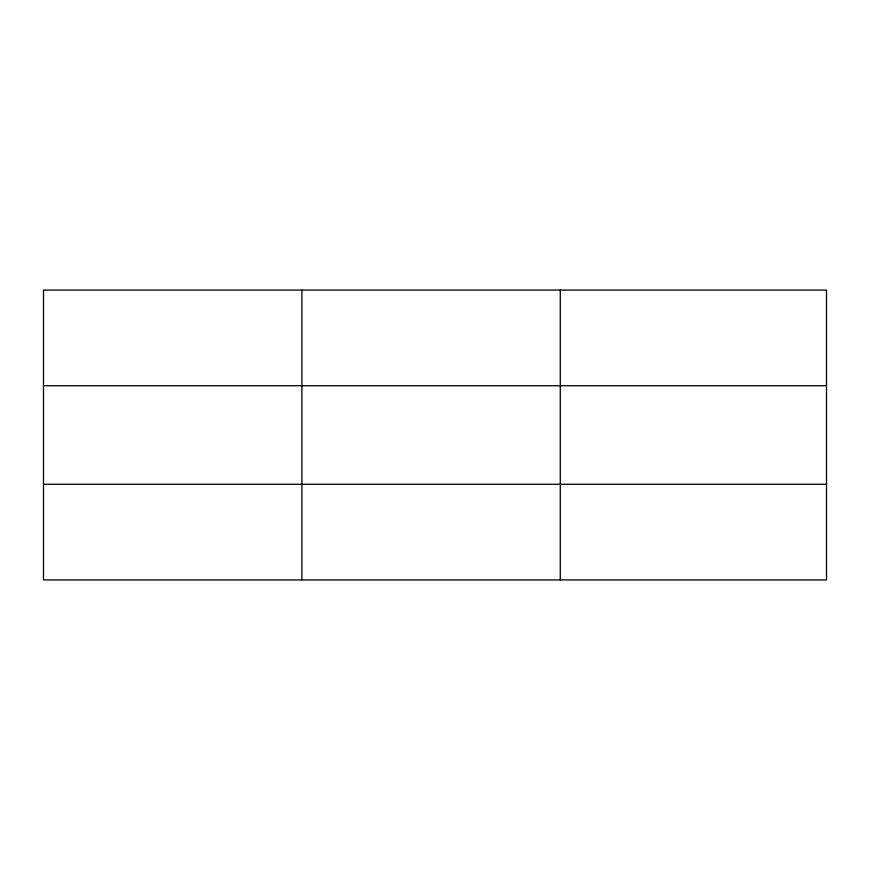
<?xml version="1.0" encoding="UTF-8"?>
<svg xmlns="http://www.w3.org/2000/svg" width="870" height="870" viewBox="0 0 870 870"><rect width="100%" height="100%" fill="white"/><g stroke="black" fill="none" stroke-linecap="round" stroke-linejoin="round"><path stroke-width="1.3" d="M301.89 290.069L301.89 579.931M560.28 290.069L560.28 579.931M826.5 385.725L826.5 290.069L43.5 290.069L43.5 579.931L826.5 579.931L826.5 385.725L43.5 385.725M43.5 484.275L826.5 484.275"/></g></svg>
